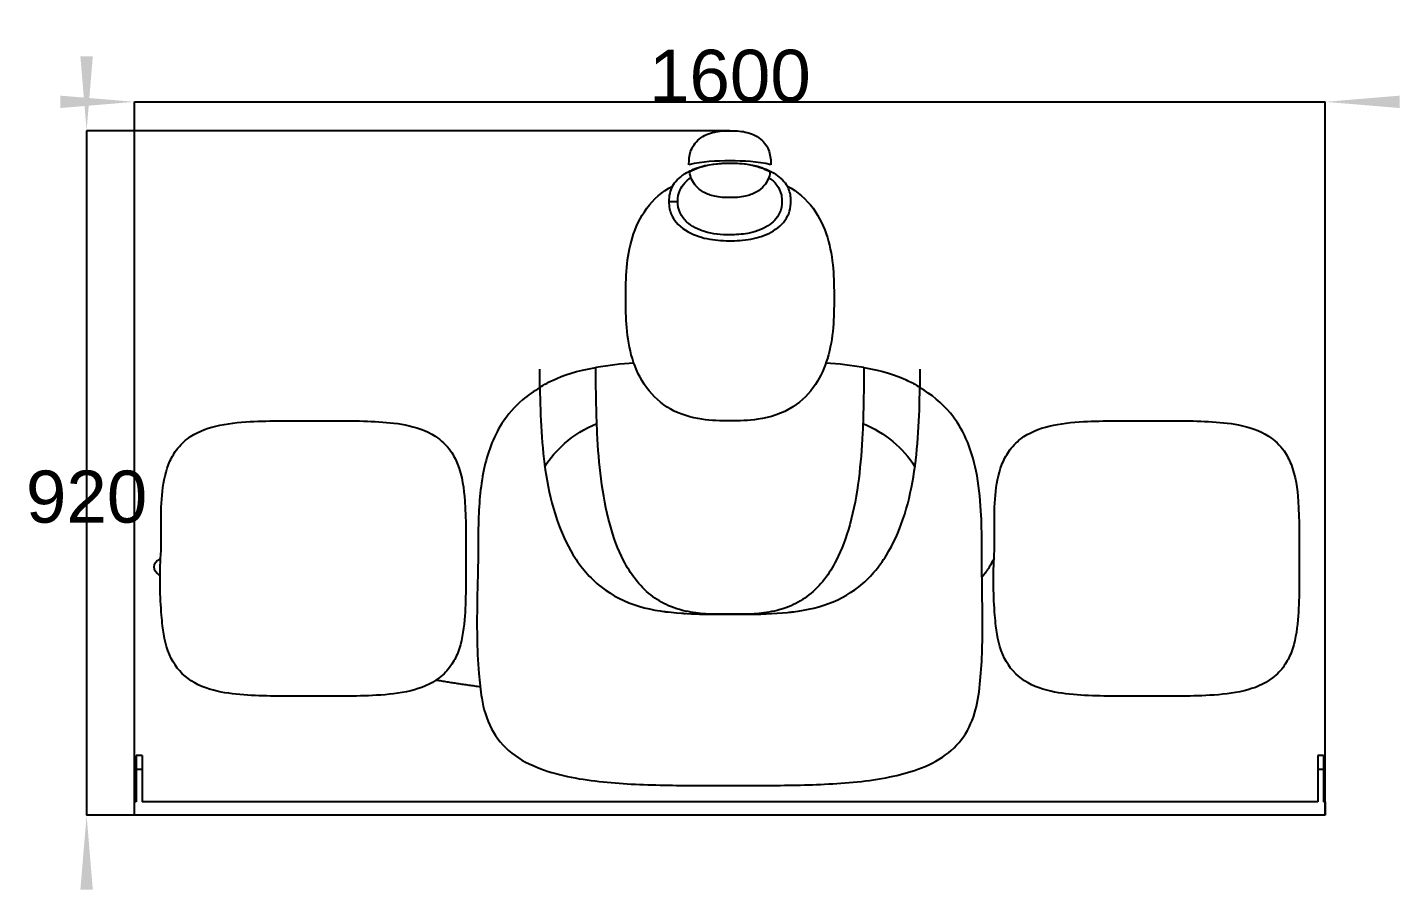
# Model space of a CAD drawing. Header units: millimetres. Extents: x 19 to 345, y 54 to 272.
# Drawn here: x 252.8 to 345, y 187 to 244.9 of the extents above; entities that cross this region are included whole.
import ezdxf
from ezdxf.enums import TextEntityAlignment as Align

# ---------------------------------------------------------------- set-up
doc = ezdxf.new("R2010")
doc.units = ezdxf.units.MM
doc.layers.get('0').update_dxf_attribs({"linetype": 'CONTINUOUS'})
for name, color, linetype in [('DimExtent064', 7, 'CONTINUOUS'), ('DimExtent065', 7, 'CONTINUOUS'), ('S06_Bodywork_SecG', 7, 'CONTINUOUS')]:
    doc.layers.add(name, color=color, linetype=linetype)
doc.styles.get("Standard").update_dxf_attribs({"font": 'arial.ttf'})
doc.dimstyles.get("Standard").update_dxf_attribs({"dimscale": 0, "dimtxt": 2.5, "dimasz": 2.5, "dimexe": 1.25, "dimexo": 0.625, "dimtad": 1, "dimtxsty": 'STANDARD', "dimcen": 2.5, "dimazin": 3, "dimtfac": 1, "dimtmove": 0, "dimatfit": 3})

# ---------------------------------------------------------------- blocks, each defined once
blk = doc.blocks.new('*DimExtent064')
at = {"color": 0}
for points in [[(255, 240.354), (255, 239.521), (260, 239.938)], [(345, 240.354), (345, 239.521), (340, 239.938)]]:
    blk.add_solid(points, dxfattribs=at)
at = {"layer": 'DimExtent064'}
for p, q in [((260, 192), (260, 239.938)), ((260, 239.938), (340, 239.938)), ((340, 192), (340, 239.938))]:
    blk.add_line(p, q, dxfattribs=at)
blk.add_text('1600', height=3.5, dxfattribs=at).set_placement((300, 239.938), align=Align.CENTER)
blk = doc.blocks.new('*DimExtent065')
at = {"color": 0}
for points in [[(256.356, 243), (257.19, 243), (256.773, 238)], [(256.356, 187), (257.19, 187), (256.773, 192)]]:
    blk.add_solid(points, dxfattribs=at)
at = {"layer": 'DimExtent065'}
for p, q in [((300, 238), (256.773, 238)), ((256.773, 238), (256.773, 192)), ((340, 192), (256.773, 192))]:
    blk.add_line(p, q, dxfattribs=at)
blk.add_text('920', height=3.5, dxfattribs=at).set_placement((256.773, 211.657), align=Align.CENTER)

msp = doc.modelspace()

# ---------------------------------------------------------------- linework, layer by layer
at = {"layer": 'S06_Bodywork_SecG'}
for p, q in [((260.1, 196), (260.1, 195.097)), ((260.5, 196), (260.1, 196)), ((260.1, 196), (260.1, 195.097)), ((260.5, 196), (260.5, 195.097)), ((260.5, 196), (260.5, 195.097)), ((339.5, 196), (339.5, 195.097)), ((339.9, 196), (339.5, 196)), ((339.5, 196), (339.5, 195.097)), ((339.9, 196), (339.9, 195.097)), ((339.9, 196), (339.9, 195.097)), ((260.1, 195.097), (260.1, 192.9)), ((260.1, 195.097), (260.5, 195.097)), ((260.1, 195.097), (260.1, 192.9)), ((260.1, 195.097), (260.5, 195.097)), ((260.5, 195.097), (260.5, 192.9)), ((260.5, 195.097), (260.5, 192.9)), ((339.5, 195.097), (339.5, 192.9)), ((339.5, 195.097), (339.9, 195.097)), ((339.5, 195.097), (339.5, 192.9)), ((339.5, 195.097), (339.9, 195.097)), ((339.9, 195.097), (339.9, 192.9)), ((339.9, 195.097), (339.9, 192.9)), ((260, 192), (260, 192.9)), ((260.1, 192.9), (260, 192.9)), ((260, 192), (260, 192.9)), ((260.1, 192.9), (260, 192.9)), ((339.5, 192.9), (260.5, 192.9)), ((339.5, 192.9), (260.5, 192.9)), ((340, 192.9), (339.9, 192.9)), ((340, 192.9), (339.9, 192.9)), ((340, 192.9), (340, 192)), ((340, 192.9), (340, 192)), ((340, 192), (260, 192)), ((340, 192), (260, 192))]:
    msp.add_line(p, q, dxfattribs=at)
for points, knots in [([(297.25, 235.75), (297.245, 236.034), (297.274, 236.324), (297.363, 236.596), (297.469, 236.924), (297.672, 237.219), (297.94, 237.436), (298.235, 237.677), (298.596, 237.827), (298.966, 237.908), (299.306, 237.983), (299.654, 238.001), (300, 238), (300.346, 238.001), (300.694, 237.983), (301.034, 237.908), (301.404, 237.827), (301.765, 237.677), (302.06, 237.436), (302.328, 237.219), (302.531, 236.924), (302.637, 236.596), (302.732, 236.312), (302.753, 236.011), (302.75, 235.714)], [0, 0, 0, 0, 17.120721, 17.120721, 17.120721, 37.756083, 37.756083, 37.756083, 60.543185, 60.543185, 60.543185, 81.328556, 81.328556, 81.328556, 102.113927, 102.113927, 102.113927, 124.901029, 124.901029, 124.901029, 145.536391, 145.536391, 145.536391, 163.383167, 163.383167, 163.383167, 163.383167]), ([(296.138, 234.274), (296.318, 234.566), (296.582, 234.833), (296.896, 235.047), (297.167, 235.233), (297.472, 235.381), (297.792, 235.494), (298.491, 235.741), (299.25, 235.821), (300.002, 235.818), (300.68, 235.82), (301.361, 235.756), (302.001, 235.562), (302.39, 235.444), (302.764, 235.278), (303.091, 235.056), (303.412, 234.84), (303.679, 234.57), (303.862, 234.274)], [0, 0, 0, 0, 0.133455, 0.133455, 0.133455, 0.248785, 0.248785, 0.248785, 0.500139, 0.500139, 0.500139, 0.726263, 0.726263, 0.726263, 0.864387, 0.864387, 0.864387, 1, 1, 1, 1]), ([(302.75, 235.714), (301.853, 235.941), (300.921, 235.968), (300, 235.967), (299.079, 235.968), (298.148, 235.941), (297.251, 235.714)], [0.001109, 0.001109, 0.001109, 0.001109, 0.5002827, 0.5002827, 0.5002827, 0.999351, 0.999351, 0.999351, 0.999351]), ([(302.713, 235.213), (302.281, 235.456), (301.802, 235.605), (301.317, 235.694), (300.876, 235.775), (300.427, 235.801), (299.979, 235.8), (299.51, 235.8), (299.04, 235.767), (298.58, 235.674), (298.13, 235.584), (297.688, 235.438), (297.287, 235.213)], [0.0086688, 0.0086688, 0.0086688, 0.0086688, 0.2685811, 0.2685811, 0.2685811, 0.5040111, 0.5040111, 0.5040111, 0.750456, 0.750456, 0.750456, 0.9919822, 0.9919822, 0.9919822, 0.9919822]), ([(302.713, 235.213), (302.659, 234.882), (302.523, 234.562), (302.305, 234.305), (302.152, 234.126), (301.972, 233.979), (301.766, 233.864), (301.535, 233.737), (301.291, 233.647), (301.034, 233.592), (300.694, 233.517), (300.346, 233.499), (300, 233.5), (299.654, 233.499), (299.306, 233.517), (298.966, 233.592), (298.709, 233.647), (298.465, 233.737), (298.234, 233.864), (298.028, 233.979), (297.848, 234.126), (297.695, 234.305), (297.477, 234.562), (297.341, 234.882), (297.287, 235.213)], [173.424957, 173.424957, 173.424957, 173.424957, 193.550912, 193.550912, 193.550912, 207.527547, 207.527547, 207.527547, 223.200297, 223.200297, 223.200297, 243.985668, 243.985668, 243.985668, 264.771039, 264.771039, 264.771039, 280.443789, 280.443789, 280.443789, 294.420424, 294.420424, 294.420424, 314.546043, 314.546043, 314.546043, 314.546043]), ([(293, 226.75), (292.992, 228.109), (293.051, 229.501), (293.45, 230.813), (293.662, 231.514), (293.975, 232.191), (294.411, 232.782), (294.865, 233.401), (295.458, 233.918), (296.138, 234.274)], [0, 0, 0, 0, 0.0815849, 0.0815849, 0.0815849, 0.1253547, 0.1253547, 0.1253547, 0.1710699, 0.1710699, 0.1710699, 0.1710699]), ([(303.862, 234.274), (304.542, 233.918), (305.135, 233.401), (305.589, 232.782), (306.025, 232.191), (306.338, 231.514), (306.55, 230.813), (306.756, 230.135), (306.872, 229.434), (306.934, 228.73), (306.991, 228.072), (307, 227.411), (307, 226.75), (307, 226.089), (306.991, 225.428), (306.934, 224.77), (306.872, 224.066), (306.756, 223.365), (306.55, 222.687), (306.365, 222.077), (306.106, 221.486), (305.753, 220.953), (305.358, 220.352), (304.84, 219.828), (304.232, 219.441), (303.524, 218.986), (302.705, 218.724), (301.876, 218.604), (301.255, 218.514), (300.628, 218.5), (300, 218.5), (299.372, 218.5), (298.745, 218.514), (298.124, 218.604), (297.391, 218.71), (296.668, 218.926), (296.021, 219.29), (295.384, 219.645), (294.83, 220.143), (294.401, 220.732), (293.97, 221.32), (293.661, 221.991), (293.45, 222.687), (293.245, 223.365), (293.127, 224.065), (293.066, 224.77), (293.01, 225.429), (293.004, 226.094), (293, 226.75)], [0.3289268, 0.3289268, 0.3289268, 0.3289268, 0.3746453, 0.3746453, 0.3746453, 0.4184152, 0.4184152, 0.4184152, 0.4605839, 0.4605839, 0.4605839, 0.5, 0.5, 0.5, 0.5394161, 0.5394161, 0.5394161, 0.5815849, 0.5815849, 0.5815849, 0.6196469, 0.6196469, 0.6196469, 0.6625659, 0.6625659, 0.6625659, 0.7126076, 0.7126076, 0.7126076, 0.75, 0.75, 0.75, 0.7873924, 0.7873924, 0.7873924, 0.8315849, 0.8315849, 0.8315849, 0.875, 0.875, 0.875, 0.9184151, 0.9184151, 0.9184151, 0.9605839, 0.9605839, 0.9605839, 1, 1, 1, 1]), ([(295.9, 233.25), (295.901, 233.082), (295.917, 232.916), (295.948, 232.751), (295.977, 232.608), (296.023, 232.47), (296.084, 232.337), (296.163, 232.164), (296.264, 232.005), (296.386, 231.859), (296.742, 231.432), (297.235, 231.141), (297.75, 230.949), (298.214, 230.777), (298.703, 230.68), (299.194, 230.634), (299.686, 230.591), (300.182, 230.59), (300.675, 230.623), (301.16, 230.659), (301.644, 230.744), (302.106, 230.898), (302.56, 231.051), (302.997, 231.272), (303.356, 231.592), (303.699, 231.895), (303.96, 232.3), (304.052, 232.751), (304.102, 232.993), (304.11, 233.244), (304.09, 233.49), (304.068, 233.763), (303.991, 234.032), (303.862, 234.274)], [0, 0, 0, 0, 0.0327425, 0.0327425, 0.0327425, 0.061241, 0.061241, 0.061241, 0.0982806, 0.0982806, 0.0982806, 0.2065093, 0.2065093, 0.2065093, 0.3033278, 0.3033278, 0.3033278, 0.4001251, 0.4001251, 0.4001251, 0.4954863, 0.4954863, 0.4954863, 0.5894377, 0.5894377, 0.5894377, 0.6791356, 0.6791356, 0.6791356, 0.727524, 0.727524, 0.727524, 0.7811394, 0.7811394, 0.7811394, 0.7811394]), ([(296.5, 233.25), (296.494, 233.515), (296.547, 233.782), (296.656, 234.024), (296.81, 234.363), (297.076, 234.641), (297.382, 234.849)], [0, 0, 0, 0, 15.882252, 15.882252, 15.882252, 38.108955, 38.108955, 38.108955, 38.108955]), ([(302.618, 234.849), (302.824, 234.711), (303.001, 234.544), (303.151, 234.348), (303.302, 234.147), (303.41, 233.913), (303.461, 233.667), (303.488, 233.529), (303.501, 233.39), (303.5, 233.25), (303.502, 232.985), (303.456, 232.718), (303.344, 232.476), (303.179, 232.113), (302.887, 231.821), (302.554, 231.608), (302.145, 231.347), (301.678, 231.19), (301.203, 231.1), (300.807, 231.025), (300.403, 230.999), (300, 231), (299.425, 230.998), (298.845, 231.054), (298.293, 231.224), (297.864, 231.357), (297.448, 231.558), (297.113, 231.862), (296.923, 232.035), (296.763, 232.242), (296.656, 232.476), (296.541, 232.718), (296.502, 232.985), (296.5, 233.25)], [147.575868, 147.575868, 147.575868, 147.575868, 162.266012, 162.266012, 162.266012, 177.314195, 177.314195, 177.314195, 185.68372, 185.68372, 185.68372, 201.565972, 201.565972, 201.565972, 225.330529, 225.330529, 225.330529, 254.34626, 254.34626, 254.34626, 278.52558, 278.52558, 278.52558, 313.080742, 313.080742, 313.080742, 340.089093, 340.089093, 340.089093, 355.485187, 355.485187, 355.485187, 371.36744, 371.36744, 371.36744, 371.36744]), ([(287.23, 220.727), (287.189, 220.718), (287.256, 220.768), (287.433, 220.878), (287.585, 220.97), (287.817, 221.1), (288.127, 221.243), (288.764, 221.538), (289.731, 221.877), (290.997, 222.085)], [0.5175764, 0.5175764, 0.5175764, 0.5175764, 0.6504163, 0.6504163, 0.6504163, 0.7648768, 0.7648768, 0.7648768, 1, 1, 1, 1]), ([(287.23, 220.727), (287.189, 220.718), (287.256, 220.768), (287.433, 220.878), (287.585, 220.97), (287.817, 221.1), (288.127, 221.243), (288.764, 221.538), (289.731, 221.877), (290.997, 222.085)], [0.5175764, 0.5175764, 0.5175764, 0.5175764, 0.6504163, 0.6504163, 0.6504163, 0.7648768, 0.7648768, 0.7648768, 1, 1, 1, 1]), ([(309, 222.086), (308.998, 220.611), (308.986, 219.136), (308.914, 217.662), (308.864, 216.639), (308.785, 215.617), (308.655, 214.601), (308.521, 213.557), (308.334, 212.518), (308.053, 211.502), (307.824, 210.68), (307.534, 209.871), (307.143, 209.11), (306.693, 208.232), (306.096, 207.412), (305.316, 206.796), (304.947, 206.504), (304.546, 206.264), (304.114, 206.076), (303.635, 205.868), (303.127, 205.73), (302.613, 205.644), (301.752, 205.5), (300.876, 205.5), (300, 205.5), (299.124, 205.5), (298.248, 205.5), (297.387, 205.644), (296.873, 205.73), (296.365, 205.868), (295.886, 206.076), (295.454, 206.264), (295.053, 206.504), (294.684, 206.796), (293.904, 207.412), (293.307, 208.232), (292.857, 209.11), (292.466, 209.871), (292.176, 210.68), (291.947, 211.502), (291.666, 212.518), (291.479, 213.557), (291.345, 214.601), (291.215, 215.617), (291.137, 216.638), (291.086, 217.662), (291.014, 219.135), (290.996, 220.613), (290.997, 222.085)], [0.5100765, 0.5100765, 0.5100765, 0.5100765, 0.5588581, 0.5588581, 0.5588581, 0.5927283, 0.5927283, 0.5927283, 0.6275461, 0.6275461, 0.6275461, 0.6557838, 0.6557838, 0.6557838, 0.6884788, 0.6884788, 0.6884788, 0.7039324, 0.7039324, 0.7039324, 0.721149, 0.721149, 0.721149, 0.75, 0.75, 0.75, 0.778851, 0.778851, 0.778851, 0.7960676, 0.7960676, 0.7960676, 0.8115212, 0.8115212, 0.8115212, 0.8442162, 0.8442162, 0.8442162, 0.8724539, 0.8724539, 0.8724539, 0.9072717, 0.9072717, 0.9072717, 0.9411419, 0.9411419, 0.9411419, 0.9898818, 0.9898818, 0.9898818, 0.9898818]), ([(309, 222.086), (310.256, 221.879), (311.219, 221.544), (311.855, 221.25), (312.167, 221.106), (312.402, 220.976), (312.556, 220.882), (312.737, 220.769), (312.807, 220.718), (312.765, 220.728)], [0, 0, 0, 0, 0.2335262, 0.2335262, 0.2335262, 0.3480055, 0.3480055, 0.3480055, 0.4824259, 0.4824259, 0.4824259, 0.4824259]), ([(309, 222.086), (310.256, 221.879), (311.219, 221.544), (311.855, 221.25), (312.167, 221.106), (312.402, 220.976), (312.556, 220.882), (312.737, 220.769), (312.807, 220.718), (312.765, 220.728)], [0, 0, 0, 0, 0.2335262, 0.2335262, 0.2335262, 0.3480055, 0.3480055, 0.3480055, 0.4824259, 0.4824259, 0.4824259, 0.4824259]), ([(283.061, 208.248), (283.024, 206.842), (282.988, 205.435), (283.011, 204.028), (283.023, 203.19), (283.062, 202.354), (283.129, 201.52), (283.177, 200.962), (283.233, 200.405), (283.327, 199.854), (283.447, 199.147), (283.644, 198.447), (283.977, 197.809), (284.306, 197.173), (284.777, 196.612), (285.341, 196.172), (285.925, 195.714), (286.594, 195.376), (287.286, 195.117), (287.952, 194.868), (288.642, 194.689), (289.339, 194.55), (290.759, 194.27), (292.204, 194.15), (293.648, 194.08), (295.125, 194.01), (296.605, 193.996), (298.083, 193.994), (299.41, 193.994), (300.736, 193.994), (302.062, 193.994), (303.497, 193.997), (304.933, 194.013), (306.366, 194.081), (307.832, 194.152), (309.299, 194.275), (310.74, 194.566), (311.382, 194.696), (312.019, 194.863), (312.635, 195.087), (313.292, 195.327), (313.929, 195.635), (314.496, 196.047), (315.026, 196.43), (315.485, 196.913), (315.831, 197.468), (316.183, 198.033), (316.415, 198.665), (316.566, 199.311), (316.717, 199.961), (316.791, 200.626), (316.851, 201.291), (316.909, 201.988), (316.946, 202.686), (316.961, 203.386), (316.997, 204.869), (316.957, 206.352), (316.942, 207.836), (316.925, 209.373), (316.959, 210.912), (316.87, 212.448), (316.817, 213.346), (316.727, 214.244), (316.547, 215.126), (316.395, 215.873), (316.179, 216.608), (315.866, 217.304), (315.591, 217.916), (315.241, 218.496), (314.814, 219.014), (314.245, 219.706), (313.541, 220.282), (312.765, 220.728)], [0, 0, 0, 0, 0.0385965, 0.0385965, 0.0385965, 0.0615558, 0.0615558, 0.0615558, 0.0769019, 0.0769019, 0.0769019, 0.096601, 0.096601, 0.096601, 0.1162334, 0.1162334, 0.1162334, 0.1365454, 0.1365454, 0.1365454, 0.1560396, 0.1560396, 0.1560396, 0.1957167, 0.1957167, 0.1957167, 0.2362895, 0.2362895, 0.2362895, 0.2726721, 0.2726721, 0.2726721, 0.3120457, 0.3120457, 0.3120457, 0.3523231, 0.3523231, 0.3523231, 0.3703186, 0.3703186, 0.3703186, 0.3895302, 0.3895302, 0.3895302, 0.407462, 0.407462, 0.407462, 0.4256859, 0.4256859, 0.4256859, 0.443996, 0.443996, 0.443996, 0.463182, 0.463182, 0.463182, 0.5038795, 0.5038795, 0.5038795, 0.5460683, 0.5460683, 0.5460683, 0.5707601, 0.5707601, 0.5707601, 0.5916655, 0.5916655, 0.5916655, 0.6100823, 0.6100823, 0.6100823, 0.6346441, 0.6346441, 0.6346441, 0.6346441]), ([(283.061, 208.248), (283.024, 206.842), (282.988, 205.435), (283.011, 204.028), (283.023, 203.19), (283.062, 202.354), (283.129, 201.52), (283.177, 200.962), (283.233, 200.405), (283.327, 199.854), (283.447, 199.147), (283.644, 198.447), (283.977, 197.809), (284.306, 197.173), (284.777, 196.612), (285.341, 196.172), (285.925, 195.714), (286.594, 195.376), (287.286, 195.117), (287.952, 194.868), (288.642, 194.689), (289.339, 194.55), (290.759, 194.27), (292.204, 194.15), (293.648, 194.08), (295.125, 194.01), (296.605, 193.996), (298.083, 193.994), (299.41, 193.994), (300.736, 193.994), (302.062, 193.994), (303.497, 193.997), (304.933, 194.013), (306.366, 194.081), (307.832, 194.152), (309.299, 194.275), (310.74, 194.566), (311.382, 194.696), (312.019, 194.863), (312.635, 195.087), (313.292, 195.327), (313.929, 195.635), (314.496, 196.047), (315.026, 196.43), (315.485, 196.913), (315.831, 197.468), (316.183, 198.033), (316.415, 198.665), (316.566, 199.311), (316.717, 199.961), (316.791, 200.626), (316.851, 201.291), (316.909, 201.988), (316.946, 202.686), (316.961, 203.386), (316.997, 204.869), (316.957, 206.352), (316.942, 207.836), (316.925, 209.373), (316.959, 210.912), (316.87, 212.448), (316.817, 213.346), (316.727, 214.244), (316.547, 215.126), (316.395, 215.873), (316.179, 216.608), (315.866, 217.304), (315.591, 217.916), (315.241, 218.496), (314.814, 219.014), (314.245, 219.706), (313.541, 220.282), (312.765, 220.728)], [0, 0, 0, 0, 0.0385965, 0.0385965, 0.0385965, 0.0615558, 0.0615558, 0.0615558, 0.0769019, 0.0769019, 0.0769019, 0.096601, 0.096601, 0.096601, 0.1162334, 0.1162334, 0.1162334, 0.1365454, 0.1365454, 0.1365454, 0.1560396, 0.1560396, 0.1560396, 0.1957167, 0.1957167, 0.1957167, 0.2362895, 0.2362895, 0.2362895, 0.2726721, 0.2726721, 0.2726721, 0.3120457, 0.3120457, 0.3120457, 0.3523231, 0.3523231, 0.3523231, 0.3703186, 0.3703186, 0.3703186, 0.3895302, 0.3895302, 0.3895302, 0.407462, 0.407462, 0.407462, 0.4256859, 0.4256859, 0.4256859, 0.443996, 0.443996, 0.443996, 0.463182, 0.463182, 0.463182, 0.5038795, 0.5038795, 0.5038795, 0.5460683, 0.5460683, 0.5460683, 0.5707601, 0.5707601, 0.5707601, 0.5916655, 0.5916655, 0.5916655, 0.6100823, 0.6100823, 0.6100823, 0.6346441, 0.6346441, 0.6346441, 0.6346441]), ([(287.23, 220.727), (286.82, 220.492), (286.434, 220.221), (286.073, 219.916), (285.531, 219.455), (285.057, 218.914), (284.675, 218.313), (284.074, 217.374), (283.701, 216.307), (283.471, 215.22), (283.217, 214.028), (283.133, 212.808), (283.102, 211.592), (283.073, 210.478), (283.09, 209.363), (283.061, 208.248)], [0.8730204, 0.8730204, 0.8730204, 0.8730204, 0.885963, 0.885963, 0.885963, 0.9054892, 0.9054892, 0.9054892, 0.9360106, 0.9360106, 0.9360106, 0.9694123, 0.9694123, 0.9694123, 1, 1, 1, 1]), ([(287.23, 220.727), (286.82, 220.492), (286.434, 220.221), (286.073, 219.916), (285.531, 219.455), (285.057, 218.914), (284.675, 218.313), (284.074, 217.374), (283.701, 216.307), (283.471, 215.22), (283.217, 214.028), (283.133, 212.808), (283.102, 211.592), (283.073, 210.478), (283.09, 209.363), (283.061, 208.248)], [0.8730204, 0.8730204, 0.8730204, 0.8730204, 0.885963, 0.885963, 0.885963, 0.9054892, 0.9054892, 0.9054892, 0.9360106, 0.9360106, 0.9360106, 0.9694123, 0.9694123, 0.9694123, 1, 1, 1, 1]), ([(287.23, 220.727), (287.258, 218.762), (287.34, 216.793), (287.649, 214.852), (287.812, 213.844), (288.039, 212.846), (288.367, 211.877), (288.651, 211.042), (289.011, 210.23), (289.478, 209.474), (289.973, 208.672), (290.596, 207.936), (291.34, 207.348), (292.088, 206.754), (292.962, 206.316), (293.88, 206.043), (294.828, 205.758), (295.804, 205.636), (296.779, 205.57), (297.641, 205.513), (298.504, 205.503), (299.366, 205.5)], [0.0428582, 0.0428582, 0.0428582, 0.0428582, 0.1540918, 0.1540918, 0.1540918, 0.2118544, 0.2118544, 0.2118544, 0.2617069, 0.2617069, 0.2617069, 0.3147901, 0.3147901, 0.3147901, 0.3682016, 0.3682016, 0.3682016, 0.4233316, 0.4233316, 0.4233316, 0.4720222, 0.4720222, 0.4720222, 0.4720222]), ([(287.23, 220.727), (287.258, 218.762), (287.34, 216.793), (287.649, 214.852), (287.812, 213.844), (288.039, 212.846), (288.367, 211.877), (288.651, 211.042), (289.011, 210.23), (289.478, 209.474), (289.973, 208.672), (290.596, 207.936), (291.34, 207.348), (292.088, 206.754), (292.962, 206.316), (293.88, 206.043), (294.828, 205.758), (295.804, 205.636), (296.779, 205.57), (297.641, 205.513), (298.504, 205.503), (299.366, 205.5)], [0.0428582, 0.0428582, 0.0428582, 0.0428582, 0.1540918, 0.1540918, 0.1540918, 0.2118544, 0.2118544, 0.2118544, 0.2617069, 0.2617069, 0.2617069, 0.3147901, 0.3147901, 0.3147901, 0.3682016, 0.3682016, 0.3682016, 0.4233316, 0.4233316, 0.4233316, 0.4720222, 0.4720222, 0.4720222, 0.4720222]), ([(300.634, 205.5), (301.6, 205.503), (302.566, 205.515), (303.53, 205.592), (304.468, 205.67), (305.413, 205.808), (306.32, 206.106), (307.162, 206.378), (307.962, 206.795), (308.654, 207.343), (309.403, 207.934), (310.023, 208.668), (310.518, 209.468), (310.985, 210.222), (311.347, 211.035), (311.631, 211.87), (311.948, 212.805), (312.171, 213.768), (312.332, 214.74), (312.66, 216.719), (312.74, 218.727), (312.765, 220.728)], [0.4958662, 0.4958662, 0.4958662, 0.4958662, 0.5503871, 0.5503871, 0.5503871, 0.6035357, 0.6035357, 0.6035357, 0.6529327, 0.6529327, 0.6529327, 0.7063456, 0.7063456, 0.7063456, 0.7565795, 0.7565795, 0.7565795, 0.8127365, 0.8127365, 0.8127365, 0.926916, 0.926916, 0.926916, 0.926916]), ([(300.634, 205.5), (301.6, 205.503), (302.566, 205.515), (303.53, 205.592), (304.468, 205.67), (305.413, 205.808), (306.32, 206.106), (307.162, 206.378), (307.962, 206.795), (308.654, 207.343), (309.403, 207.934), (310.023, 208.668), (310.518, 209.468), (310.985, 210.222), (311.347, 211.035), (311.631, 211.87), (311.948, 212.805), (312.171, 213.768), (312.332, 214.74), (312.66, 216.719), (312.74, 218.727), (312.765, 220.728)], [0.4958662, 0.4958662, 0.4958662, 0.4958662, 0.5503871, 0.5503871, 0.5503871, 0.6035357, 0.6035357, 0.6035357, 0.6529327, 0.6529327, 0.6529327, 0.7063456, 0.7063456, 0.7063456, 0.7565795, 0.7565795, 0.7565795, 0.8127365, 0.8127365, 0.8127365, 0.926916, 0.926916, 0.926916, 0.926916]), ([(261.75, 209.25), (261.711, 208.618), (261.699, 207.986), (261.713, 207.353), (261.726, 206.712), (261.759, 206.072), (261.81, 205.433), (261.828, 205.194), (261.85, 204.956), (261.877, 204.719), (261.962, 203.968), (262.121, 203.215), (262.461, 202.535), (262.761, 201.925), (263.227, 201.396), (263.802, 201.031), (264.412, 200.638), (265.115, 200.415), (265.822, 200.275), (266.487, 200.145), (267.163, 200.087), (267.838, 200.05), (269.224, 199.976), (270.613, 200), (272, 200), (273.415, 200), (274.831, 199.975), (276.244, 200.055), (277.02, 200.099), (277.798, 200.174), (278.554, 200.358), (279.235, 200.525), (279.904, 200.788), (280.463, 201.218), (280.768, 201.451), (281.035, 201.733), (281.253, 202.049), (281.439, 202.321), (281.591, 202.612), (281.71, 202.92), (281.984, 203.623), (282.101, 204.375), (282.166, 205.124), (282.283, 206.496), (282.25, 207.874), (282.25, 209.25), (282.25, 210.532), (282.278, 211.815), (282.188, 213.095), (282.128, 213.94), (282.018, 214.793), (281.707, 215.587), (281.586, 215.901), (281.429, 216.197), (281.237, 216.474), (280.961, 216.87), (280.604, 217.208), (280.198, 217.469), (279.588, 217.862), (278.885, 218.085), (278.178, 218.225), (277.513, 218.355), (276.837, 218.413), (276.162, 218.45), (274.776, 218.524), (273.387, 218.5), (272, 218.5), (270.585, 218.5), (269.169, 218.525), (267.756, 218.445), (266.982, 218.401), (266.207, 218.326), (265.452, 218.144), (264.772, 217.978), (264.103, 217.716), (263.543, 217.286), (263.23, 217.048), (262.957, 216.759), (262.735, 216.434), (262.551, 216.161), (262.4, 215.87), (262.283, 215.561), (262.03, 214.9), (261.909, 214.196), (261.842, 213.494), (261.711, 212.082), (261.838, 210.663), (261.75, 209.25)], [0, 0, 0, 0, 0.027574, 0.027574, 0.027574, 0.05551, 0.05551, 0.05551, 0.06593, 0.06593, 0.06593, 0.098932, 0.098932, 0.098932, 0.128576, 0.128576, 0.128576, 0.1601, 0.1601, 0.1601, 0.189598, 0.189598, 0.189598, 0.250068, 0.250068, 0.250068, 0.311739, 0.311739, 0.311739, 0.345638, 0.345638, 0.345638, 0.376266, 0.376266, 0.376266, 0.392989, 0.392989, 0.392989, 0.407305, 0.407305, 0.407305, 0.440109, 0.440109, 0.440109, 0.500074, 0.500074, 0.500074, 0.555939, 0.555939, 0.555939, 0.592943, 0.592943, 0.592943, 0.60756, 0.60756, 0.60756, 0.628589, 0.628589, 0.628589, 0.660106, 0.660106, 0.660106, 0.689596, 0.689596, 0.689596, 0.750052, 0.750052, 0.750052, 0.811707, 0.811707, 0.811707, 0.845499, 0.845499, 0.845499, 0.876119, 0.876119, 0.876119, 0.893239, 0.893239, 0.893239, 0.907552, 0.907552, 0.907552, 0.938338, 0.938338, 0.938338, 1, 1, 1, 1]), ([(261.75, 209.25), (261.711, 208.618), (261.699, 207.986), (261.713, 207.353), (261.726, 206.712), (261.759, 206.072), (261.81, 205.433), (261.828, 205.194), (261.85, 204.956), (261.877, 204.719), (261.962, 203.968), (262.121, 203.215), (262.461, 202.535), (262.761, 201.925), (263.227, 201.396), (263.802, 201.031), (264.412, 200.638), (265.115, 200.415), (265.822, 200.275), (266.487, 200.145), (267.163, 200.087), (267.838, 200.05), (269.224, 199.976), (270.613, 200), (272, 200), (273.415, 200), (274.831, 199.975), (276.244, 200.055), (277.02, 200.099), (277.798, 200.174), (278.554, 200.358), (279.235, 200.525), (279.904, 200.788), (280.463, 201.218), (280.768, 201.451), (281.035, 201.733), (281.253, 202.049), (281.439, 202.321), (281.591, 202.612), (281.71, 202.92), (281.984, 203.623), (282.101, 204.375), (282.166, 205.124), (282.283, 206.496), (282.25, 207.874), (282.25, 209.25), (282.25, 210.532), (282.278, 211.815), (282.188, 213.095), (282.128, 213.94), (282.018, 214.793), (281.707, 215.587), (281.586, 215.901), (281.429, 216.197), (281.237, 216.474), (280.961, 216.87), (280.604, 217.208), (280.198, 217.469), (279.588, 217.862), (278.885, 218.085), (278.178, 218.225), (277.513, 218.355), (276.837, 218.413), (276.162, 218.45), (274.776, 218.524), (273.387, 218.5), (272, 218.5), (270.585, 218.5), (269.169, 218.525), (267.756, 218.445), (266.982, 218.401), (266.207, 218.326), (265.452, 218.144), (264.772, 217.978), (264.103, 217.716), (263.543, 217.286), (263.23, 217.048), (262.957, 216.759), (262.735, 216.434), (262.551, 216.161), (262.4, 215.87), (262.283, 215.561), (262.03, 214.9), (261.909, 214.196), (261.842, 213.494), (261.711, 212.082), (261.838, 210.663), (261.75, 209.25)], [0, 0, 0, 0, 0.027574, 0.027574, 0.027574, 0.05551, 0.05551, 0.05551, 0.06593, 0.06593, 0.06593, 0.098932, 0.098932, 0.098932, 0.128576, 0.128576, 0.128576, 0.1601, 0.1601, 0.1601, 0.189598, 0.189598, 0.189598, 0.250068, 0.250068, 0.250068, 0.311739, 0.311739, 0.311739, 0.345638, 0.345638, 0.345638, 0.376266, 0.376266, 0.376266, 0.392989, 0.392989, 0.392989, 0.407305, 0.407305, 0.407305, 0.440109, 0.440109, 0.440109, 0.500074, 0.500074, 0.500074, 0.555939, 0.555939, 0.555939, 0.592943, 0.592943, 0.592943, 0.60756, 0.60756, 0.60756, 0.628589, 0.628589, 0.628589, 0.660106, 0.660106, 0.660106, 0.689596, 0.689596, 0.689596, 0.750052, 0.750052, 0.750052, 0.811707, 0.811707, 0.811707, 0.845499, 0.845499, 0.845499, 0.876119, 0.876119, 0.876119, 0.893239, 0.893239, 0.893239, 0.907552, 0.907552, 0.907552, 0.938338, 0.938338, 0.938338, 1, 1, 1, 1]), ([(317.75, 209.25), (317.711, 208.618), (317.699, 207.986), (317.713, 207.353), (317.726, 206.712), (317.759, 206.072), (317.81, 205.433), (317.828, 205.194), (317.85, 204.956), (317.877, 204.719), (317.962, 203.968), (318.121, 203.215), (318.461, 202.535), (318.761, 201.925), (319.227, 201.396), (319.802, 201.031), (320.412, 200.638), (321.115, 200.415), (321.822, 200.275), (322.487, 200.145), (323.163, 200.087), (323.838, 200.05), (325.224, 199.976), (326.613, 200), (328, 200), (329.415, 200), (330.831, 199.975), (332.244, 200.055), (333.02, 200.099), (333.798, 200.174), (334.554, 200.358), (335.235, 200.525), (335.904, 200.788), (336.463, 201.218), (336.768, 201.451), (337.035, 201.733), (337.253, 202.049), (337.439, 202.321), (337.591, 202.612), (337.71, 202.92), (337.984, 203.623), (338.101, 204.375), (338.166, 205.124), (338.283, 206.496), (338.25, 207.874), (338.25, 209.25), (338.25, 210.532), (338.278, 211.815), (338.188, 213.095), (338.128, 213.94), (338.018, 214.793), (337.707, 215.587), (337.586, 215.901), (337.429, 216.197), (337.237, 216.474), (336.961, 216.87), (336.604, 217.208), (336.198, 217.469), (335.588, 217.862), (334.885, 218.085), (334.178, 218.225), (333.513, 218.355), (332.837, 218.413), (332.162, 218.45), (330.776, 218.524), (329.387, 218.5), (328, 218.5), (326.585, 218.5), (325.169, 218.525), (323.756, 218.445), (322.982, 218.401), (322.207, 218.326), (321.452, 218.144), (320.772, 217.978), (320.103, 217.716), (319.543, 217.286), (319.23, 217.048), (318.957, 216.759), (318.735, 216.434), (318.551, 216.161), (318.4, 215.87), (318.283, 215.561), (318.03, 214.9), (317.909, 214.196), (317.842, 213.494), (317.711, 212.082), (317.838, 210.663), (317.75, 209.25)], [0, 0, 0, 0, 0.027574, 0.027574, 0.027574, 0.05551, 0.05551, 0.05551, 0.06593, 0.06593, 0.06593, 0.098932, 0.098932, 0.098932, 0.128576, 0.128576, 0.128576, 0.1601, 0.1601, 0.1601, 0.189598, 0.189598, 0.189598, 0.250068, 0.250068, 0.250068, 0.311739, 0.311739, 0.311739, 0.345638, 0.345638, 0.345638, 0.376266, 0.376266, 0.376266, 0.392989, 0.392989, 0.392989, 0.407305, 0.407305, 0.407305, 0.440109, 0.440109, 0.440109, 0.500074, 0.500074, 0.500074, 0.555939, 0.555939, 0.555939, 0.592943, 0.592943, 0.592943, 0.60756, 0.60756, 0.60756, 0.628589, 0.628589, 0.628589, 0.660106, 0.660106, 0.660106, 0.689596, 0.689596, 0.689596, 0.750052, 0.750052, 0.750052, 0.811707, 0.811707, 0.811707, 0.845499, 0.845499, 0.845499, 0.876119, 0.876119, 0.876119, 0.893239, 0.893239, 0.893239, 0.907552, 0.907552, 0.907552, 0.938338, 0.938338, 0.938338, 1, 1, 1, 1]), ([(317.75, 209.25), (317.711, 208.618), (317.699, 207.986), (317.713, 207.353), (317.726, 206.712), (317.759, 206.072), (317.81, 205.433), (317.828, 205.194), (317.85, 204.956), (317.877, 204.719), (317.962, 203.968), (318.121, 203.215), (318.461, 202.535), (318.761, 201.925), (319.227, 201.396), (319.802, 201.031), (320.412, 200.638), (321.115, 200.415), (321.822, 200.275), (322.487, 200.145), (323.163, 200.087), (323.838, 200.05), (325.224, 199.976), (326.613, 200), (328, 200), (329.415, 200), (330.831, 199.975), (332.244, 200.055), (333.02, 200.099), (333.798, 200.174), (334.554, 200.358), (335.235, 200.525), (335.904, 200.788), (336.463, 201.218), (336.768, 201.451), (337.035, 201.733), (337.253, 202.049), (337.439, 202.321), (337.591, 202.612), (337.71, 202.92), (337.984, 203.623), (338.101, 204.375), (338.166, 205.124), (338.283, 206.496), (338.25, 207.874), (338.25, 209.25), (338.25, 210.532), (338.278, 211.815), (338.188, 213.095), (338.128, 213.94), (338.018, 214.793), (337.707, 215.587), (337.586, 215.901), (337.429, 216.197), (337.237, 216.474), (336.961, 216.87), (336.604, 217.208), (336.198, 217.469), (335.588, 217.862), (334.885, 218.085), (334.178, 218.225), (333.513, 218.355), (332.837, 218.413), (332.162, 218.45), (330.776, 218.524), (329.387, 218.5), (328, 218.5), (326.585, 218.5), (325.169, 218.525), (323.756, 218.445), (322.982, 218.401), (322.207, 218.326), (321.452, 218.144), (320.772, 217.978), (320.103, 217.716), (319.543, 217.286), (319.23, 217.048), (318.957, 216.759), (318.735, 216.434), (318.551, 216.161), (318.4, 215.87), (318.283, 215.561), (318.03, 214.9), (317.909, 214.196), (317.842, 213.494), (317.711, 212.082), (317.838, 210.663), (317.75, 209.25)], [0, 0, 0, 0, 0.027574, 0.027574, 0.027574, 0.05551, 0.05551, 0.05551, 0.06593, 0.06593, 0.06593, 0.098932, 0.098932, 0.098932, 0.128576, 0.128576, 0.128576, 0.1601, 0.1601, 0.1601, 0.189598, 0.189598, 0.189598, 0.250068, 0.250068, 0.250068, 0.311739, 0.311739, 0.311739, 0.345638, 0.345638, 0.345638, 0.376266, 0.376266, 0.376266, 0.392989, 0.392989, 0.392989, 0.407305, 0.407305, 0.407305, 0.440109, 0.440109, 0.440109, 0.500074, 0.500074, 0.500074, 0.555939, 0.555939, 0.555939, 0.592943, 0.592943, 0.592943, 0.60756, 0.60756, 0.60756, 0.628589, 0.628589, 0.628589, 0.660106, 0.660106, 0.660106, 0.689596, 0.689596, 0.689596, 0.750052, 0.750052, 0.750052, 0.811707, 0.811707, 0.811707, 0.845499, 0.845499, 0.845499, 0.876119, 0.876119, 0.876119, 0.893239, 0.893239, 0.893239, 0.907552, 0.907552, 0.907552, 0.938338, 0.938338, 0.938338, 1, 1, 1, 1]), ([(287.562, 215.439), (287.93, 216.009), (288.378, 216.526), (288.888, 216.973), (289.532, 217.537), (290.273, 217.986), (291.057, 218.327)], [0.0938301, 0.0938301, 0.0938301, 0.0938301, 0.11637, 0.11637, 0.11637, 0.1448218, 0.1448218, 0.1448218, 0.1448218]), ([(308.943, 218.327), (309.665, 218.012), (310.351, 217.607), (310.959, 217.103), (311.533, 216.628), (312.034, 216.065), (312.438, 215.439)], [0.34641434, 0.34641434, 0.34641434, 0.34641434, 0.37264512, 0.37264512, 0.37264512, 0.39741411, 0.39741411, 0.39741411, 0.39741411]), ([(317.75, 209.25), (317.636, 209.048), (317.54, 208.859), (317.415, 208.657), (317.291, 208.455), (317.139, 208.239), (316.941, 207.998)], [0.10834, 0.10834, 0.10834, 0.10834, 0.1888475, 0.1888475, 0.1888475, 0.2693549, 0.2693549, 0.2693549, 0.2693549]), ([(317.75, 209.25), (317.636, 209.048), (317.54, 208.859), (317.415, 208.657), (317.291, 208.455), (317.139, 208.239), (316.941, 207.998)], [0.10834, 0.10834, 0.10834, 0.10834, 0.1888475, 0.1888475, 0.1888475, 0.2693549, 0.2693549, 0.2693549, 0.2693549])]:
    msp.add_open_spline(points, degree=3, knots=knots, dxfattribs=at)
for points, degree in [([(300, 238), (300, 238)], 1), ([(297.251, 235.714), (297.25, 235.75)], 1), ([(296.138, 234.274), (295.972, 233.961), (295.892, 233.604), (295.9, 233.25)], 3), ([(299.996, 233.5), (300.004, 233.5)], 1), ([(295.9, 233.25), (296.5, 233.25)], 1), ([(293.551, 222.377), (292.696, 222.319), (291.842, 222.23), (290.997, 222.085)], 3), ([(309, 222.086), (308.156, 222.231), (307.303, 222.319), (306.449, 222.377)], 3), ([(287.211, 221.97), (287.211, 221.345), (287.218, 220.721)], 2), ([(287.211, 221.97), (287.211, 221.345), (287.218, 220.721)], 2), ([(312.777, 220.721), (312.784, 221.345), (312.785, 221.969)], 2), ([(312.777, 220.721), (312.784, 221.345), (312.785, 221.969)], 2), ([(261.75, 209.25), (261.091, 208.869), (261.193, 208.52), (261.709, 208.067)], 3), ([(261.75, 209.25), (261.091, 208.869), (261.193, 208.52), (261.709, 208.067)], 3), ([(295.559, 205.69), (295.843, 205.654)], 1), ([(295.559, 205.69), (295.843, 205.654)], 1), ([(303.958, 205.632), (304.3, 205.672)], 1), ([(303.958, 205.632), (304.3, 205.672)], 1), ([(296.748, 205.572), (297.019, 205.555)], 1), ([(296.748, 205.572), (297.019, 205.555)], 1), ([(297.629, 205.527), (298.118, 205.514)], 1), ([(297.629, 205.527), (298.118, 205.514)], 1), ([(298.661, 205.505), (299.068, 205.502)], 1), ([(298.661, 205.505), (299.068, 205.502)], 1), ([(299.366, 205.5), (300.634, 205.5)], 1), ([(299.366, 205.5), (300.634, 205.5)], 1), ([(300.923, 205.502), (301.358, 205.505)], 1), ([(300.923, 205.502), (301.358, 205.505)], 1), ([(301.917, 205.514), (302.392, 205.528)], 1), ([(301.917, 205.514), (302.392, 205.528)], 1), ([(280.274, 201.082), (281.712, 200.845), (283.217, 200.636)], 2), ([(280.274, 201.082), (281.712, 200.845), (283.217, 200.636)], 2)]:
    msp.add_open_spline(points, degree=degree, dxfattribs=at)

# ---------------------------------------------------------------- dimensions: what is measured, and where the dimension line sits
at = {"layer": 'DimExtent064'}
dim = msp.add_linear_dim(base=(300, 239.938), p1=(260, 192), p2=(340, 192), text='1600', dimstyle='STANDARD', dxfattribs=at)
dim.commit()
dim.dimension.update_dxf_attribs({"geometry": '*DimExtent064', "text_midpoint": (300, 244.938)})
at = {"layer": 'DimExtent065'}
dim = msp.add_linear_dim(base=(256.773, 211.657), p1=(300, 238), p2=(340, 192), angle=90, text='920', dimstyle='STANDARD', dxfattribs=at)
dim.commit()
dim.dimension.update_dxf_attribs({"geometry": '*DimExtent065', "text_midpoint": (253, 214.938)})

doc.saveas('drawing.dxf')
